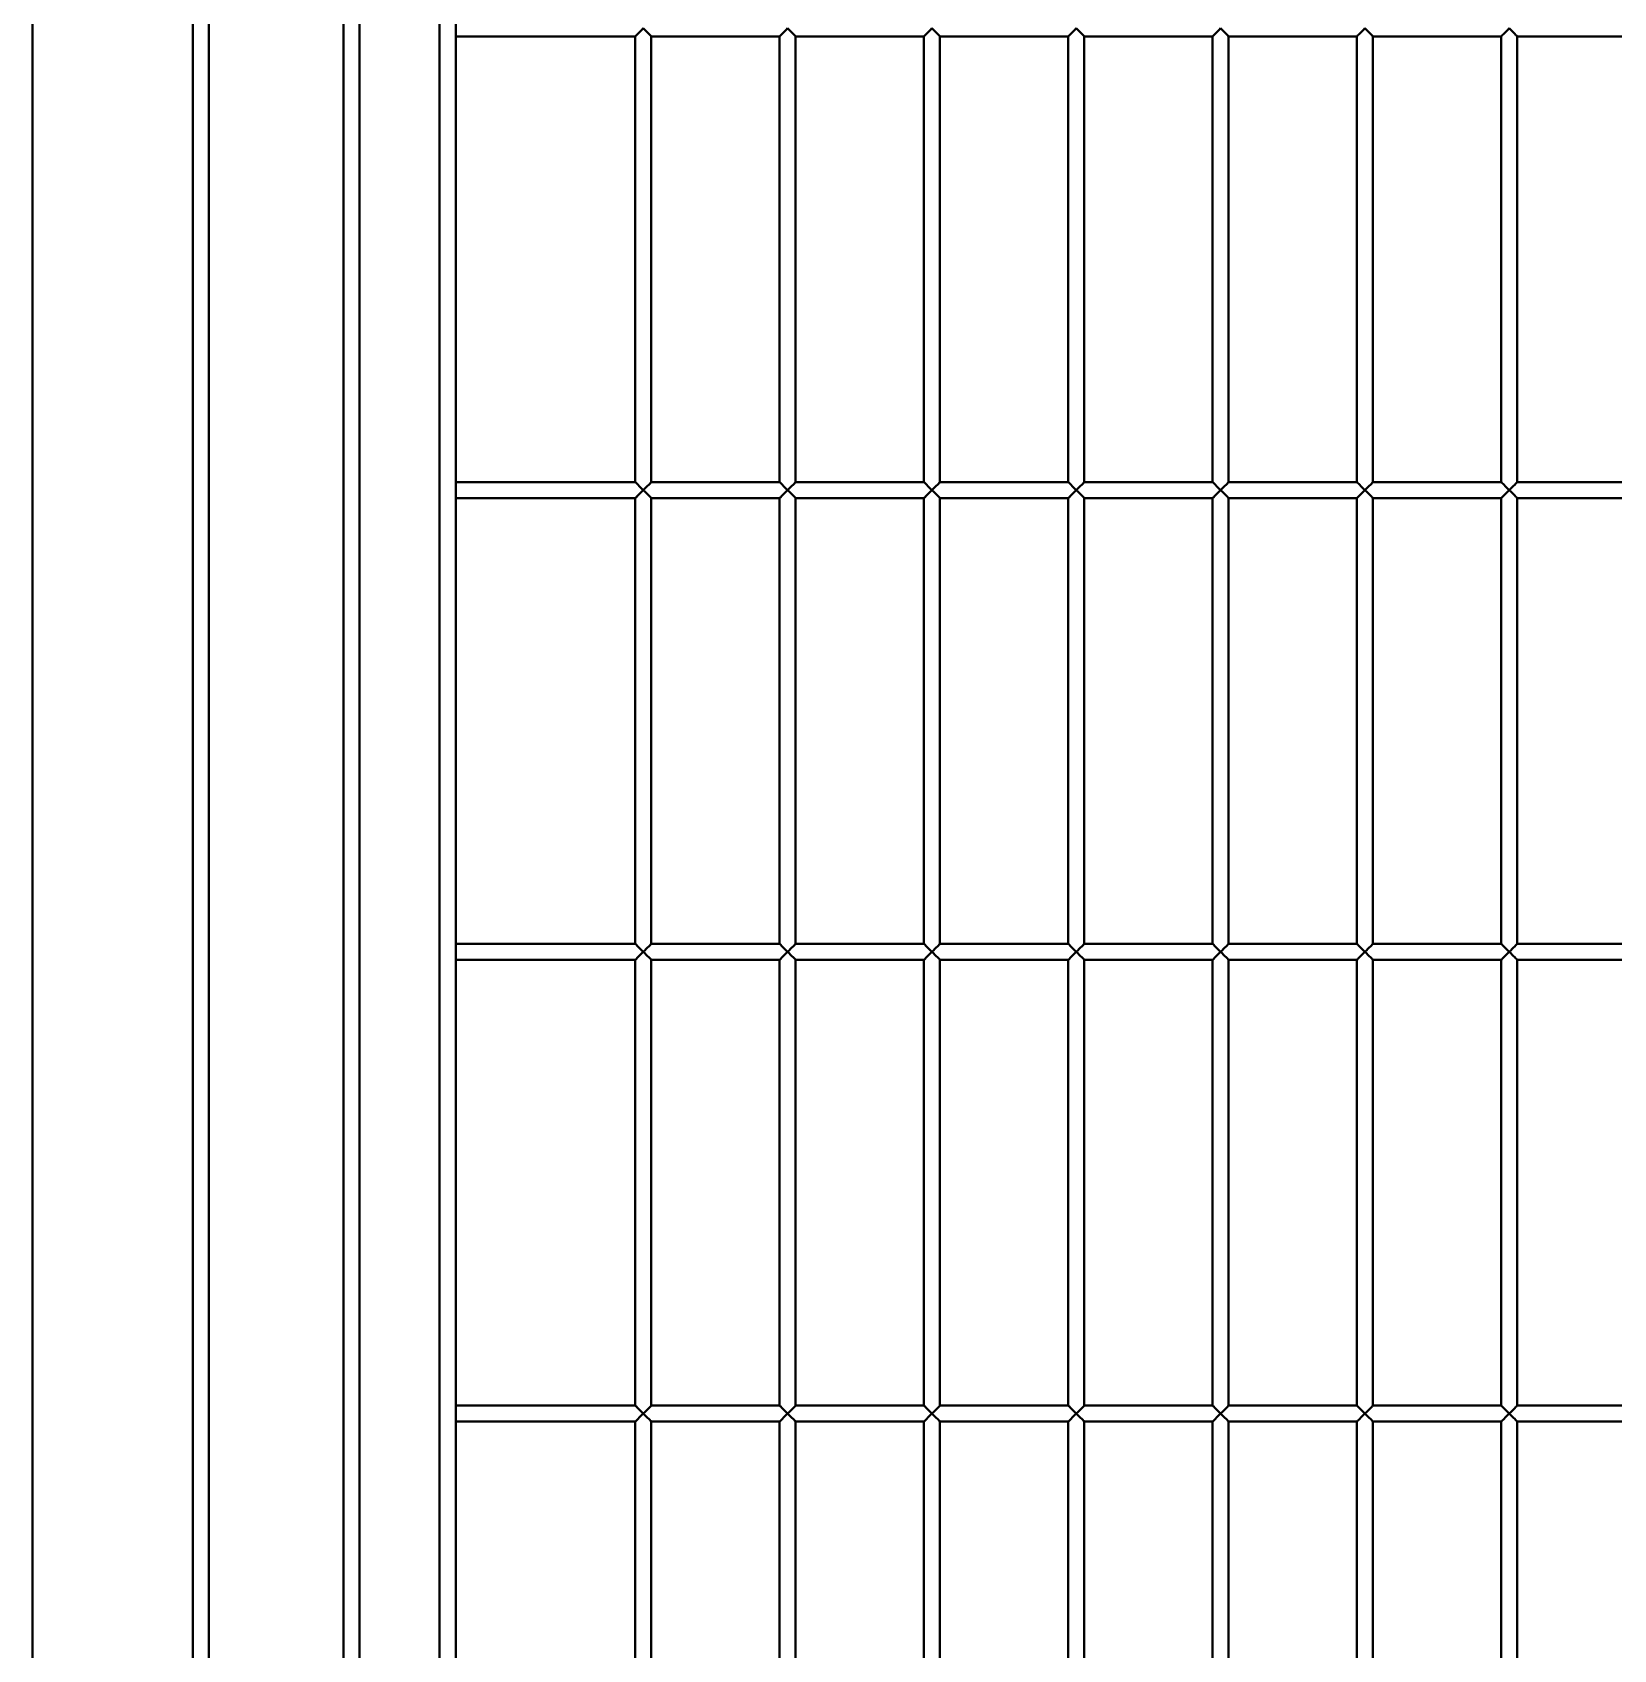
# Model space of a CAD drawing. Header units: millimetres. Extents: x 0 to 297, y 0 to 210.
# Drawn here: x 216.75 to 221.69, y 160.75 to 165.8 of the extents above; entities that cross this region are included whole.
import ezdxf

# ---------------------------------------------------------------- set-up
doc = ezdxf.new("R2010")
doc.units = ezdxf.units.MM
doc.layers.add('轮廓实线层', color=7, linetype='Continuous', lineweight=40)

msp = doc.modelspace()

# ---------------------------------------------------------------- linework, layer by layer
at = {"layer": '轮廓实线层', "color": 7, "linetype": 'Continuous', "lineweight": 40}
for p, q in [((216.7548, 175.7603), (216.7548, 155.7603)), ((217.2548, 155.7603), (217.2548, 175.7603)), ((217.3048, 175.7603), (217.3048, 155.7603)), ((217.7248, 156.7603), (217.7248, 174.7603)), ((217.7748, 174.7103), (217.7748, 156.8103)), ((218.0248, 157.0603), (218.0248, 174.4603)), ((218.0748, 174.4103), (218.0748, 157.1103)), ((218.0748, 165.7853), (218.6348, 165.7853)), ((218.6348, 165.7853), (218.6348, 164.3953)), ((218.6848, 164.3953), (218.6848, 165.7853)), ((218.6848, 165.7853), (219.0848, 165.7853)), ((219.0848, 165.7853), (219.0848, 164.3953)), ((219.1348, 164.3953), (219.1348, 165.7853)), ((219.1348, 165.7853), (219.5348, 165.7853)), ((219.5348, 165.7853), (219.5348, 164.3953)), ((219.5848, 164.3953), (219.5848, 165.7853)), ((219.5848, 165.7853), (219.9848, 165.7853)), ((219.9848, 165.7853), (219.9848, 164.3953)), ((220.0348, 164.3953), (220.0348, 165.7853)), ((220.0348, 165.7853), (220.4348, 165.7853)), ((220.4348, 165.7853), (220.4348, 164.3953)), ((220.4848, 164.3953), (220.4848, 165.7853)), ((220.4848, 165.7853), (220.8848, 165.7853)), ((220.8848, 165.7853), (220.8848, 164.3953)), ((220.9348, 164.3953), (220.9348, 165.7853)), ((220.9348, 165.7853), (221.3348, 165.7853)), ((221.3348, 165.7853), (221.3348, 164.3953)), ((221.3848, 164.3953), (221.3848, 165.7853)), ((221.3848, 165.7853), (221.7848, 165.7853)), ((218.6348, 164.3953), (218.0748, 164.3953)), ((219.0848, 164.3953), (218.6848, 164.3953)), ((219.5348, 164.3953), (219.1348, 164.3953)), ((219.9848, 164.3953), (219.5848, 164.3953)), ((220.4348, 164.3953), (220.0348, 164.3953)), ((220.8848, 164.3953), (220.4848, 164.3953)), ((221.3348, 164.3953), (220.9348, 164.3953)), ((221.7848, 164.3953), (221.3848, 164.3953)), ((218.0748, 164.3453), (218.6348, 164.3453)), ((218.6348, 164.3453), (218.6348, 162.9553)), ((218.6848, 162.9553), (218.6848, 164.3453)), ((218.6848, 164.3453), (219.0848, 164.3453)), ((219.0848, 164.3453), (219.0848, 162.9553)), ((219.1348, 162.9553), (219.1348, 164.3453)), ((219.1348, 164.3453), (219.5348, 164.3453)), ((219.5348, 164.3453), (219.5348, 162.9553)), ((219.5848, 162.9553), (219.5848, 164.3453)), ((219.5848, 164.3453), (219.9848, 164.3453)), ((219.9848, 164.3453), (219.9848, 162.9553)), ((220.0348, 162.9553), (220.0348, 164.3453)), ((220.0348, 164.3453), (220.4348, 164.3453)), ((220.4348, 164.3453), (220.4348, 162.9553)), ((220.4848, 162.9553), (220.4848, 164.3453)), ((220.4848, 164.3453), (220.8848, 164.3453)), ((220.8848, 164.3453), (220.8848, 162.9553)), ((220.9348, 162.9553), (220.9348, 164.3453)), ((220.9348, 164.3453), (221.3348, 164.3453)), ((221.3348, 164.3453), (221.3348, 162.9553)), ((221.3848, 162.9553), (221.3848, 164.3453)), ((221.3848, 164.3453), (221.7848, 164.3453)), ((218.6348, 162.9553), (218.0748, 162.9553)), ((219.0848, 162.9553), (218.6848, 162.9553)), ((219.5348, 162.9553), (219.1348, 162.9553)), ((219.9848, 162.9553), (219.5848, 162.9553)), ((220.4348, 162.9553), (220.0348, 162.9553)), ((220.8848, 162.9553), (220.4848, 162.9553)), ((221.3348, 162.9553), (220.9348, 162.9553)), ((221.7848, 162.9553), (221.3848, 162.9553)), ((218.0748, 162.9053), (218.6348, 162.9053)), ((218.6348, 162.9053), (218.6348, 161.5153)), ((218.6848, 161.5153), (218.6848, 162.9053)), ((218.6848, 162.9053), (219.0848, 162.9053)), ((219.0848, 162.9053), (219.0848, 161.5153)), ((219.1348, 161.5153), (219.1348, 162.9053)), ((219.1348, 162.9053), (219.5348, 162.9053)), ((219.5348, 162.9053), (219.5348, 161.5153)), ((219.5848, 161.5153), (219.5848, 162.9053)), ((219.5848, 162.9053), (219.9848, 162.9053)), ((219.9848, 162.9053), (219.9848, 161.5153)), ((220.0348, 161.5153), (220.0348, 162.9053)), ((220.0348, 162.9053), (220.4348, 162.9053)), ((220.4348, 162.9053), (220.4348, 161.5153)), ((220.4848, 161.5153), (220.4848, 162.9053)), ((220.4848, 162.9053), (220.8848, 162.9053)), ((220.8848, 162.9053), (220.8848, 161.5153)), ((220.9348, 161.5153), (220.9348, 162.9053)), ((220.9348, 162.9053), (221.3348, 162.9053)), ((221.3348, 162.9053), (221.3348, 161.5153)), ((221.3848, 161.5153), (221.3848, 162.9053)), ((221.3848, 162.9053), (221.7848, 162.9053)), ((218.6348, 161.5153), (218.0748, 161.5153)), ((219.0848, 161.5153), (218.6848, 161.5153)), ((219.5348, 161.5153), (219.1348, 161.5153)), ((219.9848, 161.5153), (219.5848, 161.5153)), ((220.4348, 161.5153), (220.0348, 161.5153)), ((220.8848, 161.5153), (220.4848, 161.5153)), ((221.3348, 161.5153), (220.9348, 161.5153)), ((221.7848, 161.5153), (221.3848, 161.5153)), ((218.0748, 161.4653), (218.6348, 161.4653)), ((218.6348, 161.4653), (218.6348, 160.0753)), ((218.6848, 160.0753), (218.6848, 161.4653)), ((218.6848, 161.4653), (219.0848, 161.4653)), ((219.0848, 161.4653), (219.0848, 160.0753)), ((219.1348, 160.0753), (219.1348, 161.4653)), ((219.1348, 161.4653), (219.5348, 161.4653)), ((219.5348, 161.4653), (219.5348, 160.0753)), ((219.5848, 160.0753), (219.5848, 161.4653)), ((219.5848, 161.4653), (219.9848, 161.4653)), ((219.9848, 161.4653), (219.9848, 160.0753)), ((220.0348, 160.0753), (220.0348, 161.4653)), ((220.0348, 161.4653), (220.4348, 161.4653)), ((220.4348, 161.4653), (220.4348, 160.0753)), ((220.4848, 160.0753), (220.4848, 161.4653)), ((220.4848, 161.4653), (220.8848, 161.4653)), ((220.8848, 161.4653), (220.8848, 160.0753)), ((220.9348, 160.0753), (220.9348, 161.4653)), ((220.9348, 161.4653), (221.3348, 161.4653)), ((221.3348, 161.4653), (221.3348, 160.0753)), ((221.3848, 160.0753), (221.3848, 161.4653)), ((221.3848, 161.4653), (221.7848, 161.4653))]:
    msp.add_line(p, q, dxfattribs=at)
at = {"layer": '轮廓实线层', "color": 7, "linetype": 'Continuous', "lineweight": 40, "flags": 128}
for points in [[(218.6598, 165.8103), (218.6555, 165.8059), (218.6513, 165.8017), (218.6473, 165.7978), (218.6438, 165.7942), (218.6407, 165.7911), (218.6382, 165.7886), (218.6363, 165.7868), (218.6352, 165.7856), (218.6348, 165.7853)], [(218.6848, 165.7853), (218.6847, 165.7854), (218.6839, 165.7862), (218.6822, 165.7879), (218.6798, 165.7903), (218.6767, 165.7934), (218.673, 165.7971), (218.6689, 165.8012), (218.6644, 165.8057), (218.6598, 165.8103)], [(219.1098, 165.8103), (219.1055, 165.8059), (219.1013, 165.8017), (219.0973, 165.7978), (219.0938, 165.7942), (219.0907, 165.7911), (219.0882, 165.7886), (219.0863, 165.7868), (219.0852, 165.7856), (219.0848, 165.7853)], [(219.1348, 165.7853), (219.1347, 165.7854), (219.1339, 165.7862), (219.1322, 165.7879), (219.1298, 165.7903), (219.1267, 165.7934), (219.123, 165.7971), (219.1189, 165.8012), (219.1144, 165.8057), (219.1098, 165.8103)], [(219.5598, 165.8103), (219.5555, 165.8059), (219.5513, 165.8017), (219.5473, 165.7978), (219.5438, 165.7942), (219.5407, 165.7911), (219.5382, 165.7886), (219.5363, 165.7868), (219.5352, 165.7856), (219.5348, 165.7853)], [(219.5848, 165.7853), (219.5847, 165.7854), (219.5839, 165.7862), (219.5822, 165.7879), (219.5798, 165.7903), (219.5767, 165.7934), (219.573, 165.7971), (219.5689, 165.8012), (219.5644, 165.8057), (219.5598, 165.8103)], [(220.0098, 165.8103), (220.0055, 165.8059), (220.0013, 165.8017), (219.9973, 165.7978), (219.9938, 165.7942), (219.9907, 165.7911), (219.9882, 165.7886), (219.9863, 165.7868), (219.9852, 165.7856), (219.9848, 165.7853)], [(220.0348, 165.7853), (220.0347, 165.7854), (220.0339, 165.7862), (220.0322, 165.7879), (220.0298, 165.7903), (220.0267, 165.7934), (220.023, 165.7971), (220.0189, 165.8012), (220.0144, 165.8057), (220.0098, 165.8103)], [(220.4598, 165.8103), (220.4555, 165.8059), (220.4513, 165.8017), (220.4473, 165.7978), (220.4438, 165.7942), (220.4407, 165.7911), (220.4382, 165.7886), (220.4363, 165.7868), (220.4352, 165.7856), (220.4348, 165.7853)], [(220.4848, 165.7853), (220.4847, 165.7854), (220.4839, 165.7862), (220.4822, 165.7879), (220.4798, 165.7903), (220.4767, 165.7934), (220.473, 165.7971), (220.4689, 165.8012), (220.4644, 165.8057), (220.4598, 165.8103)], [(220.9098, 165.8103), (220.9055, 165.8059), (220.9013, 165.8017), (220.8973, 165.7978), (220.8938, 165.7942), (220.8907, 165.7911), (220.8882, 165.7886), (220.8863, 165.7868), (220.8852, 165.7856), (220.8848, 165.7853)], [(220.9348, 165.7853), (220.9347, 165.7854), (220.9339, 165.7862), (220.9322, 165.7879), (220.9298, 165.7903), (220.9267, 165.7934), (220.923, 165.7971), (220.9189, 165.8012), (220.9144, 165.8057), (220.9098, 165.8103)], [(221.3598, 165.8103), (221.3555, 165.8059), (221.3513, 165.8017), (221.3473, 165.7978), (221.3438, 165.7942), (221.3407, 165.7911), (221.3382, 165.7886), (221.3363, 165.7868), (221.3352, 165.7856), (221.3348, 165.7853)], [(221.3848, 165.7853), (221.3847, 165.7854), (221.3839, 165.7862), (221.3822, 165.7879), (221.3798, 165.7903), (221.3767, 165.7934), (221.373, 165.7971), (221.3689, 165.8012), (221.3644, 165.8057), (221.3598, 165.8103)], [(218.6348, 164.3953), (218.6352, 164.3949), (218.6363, 164.3938), (218.6382, 164.3919), (218.6407, 164.3894), (218.6438, 164.3863), (218.6473, 164.3828), (218.6513, 164.3788), (218.6555, 164.3746), (218.6598, 164.3703)], [(218.6598, 164.3703), (218.6644, 164.3749), (218.6689, 164.3793), (218.673, 164.3834), (218.6767, 164.3871), (218.6798, 164.3902), (218.6822, 164.3926), (218.6839, 164.3943), (218.6847, 164.3952), (218.6848, 164.3953)], [(219.0848, 164.3953), (219.0852, 164.3949), (219.0863, 164.3938), (219.0882, 164.3919), (219.0907, 164.3894), (219.0938, 164.3863), (219.0973, 164.3828), (219.1013, 164.3788), (219.1055, 164.3746), (219.1098, 164.3703)], [(219.1098, 164.3703), (219.1144, 164.3749), (219.1189, 164.3793), (219.123, 164.3834), (219.1267, 164.3871), (219.1298, 164.3902), (219.1322, 164.3926), (219.1339, 164.3943), (219.1347, 164.3952), (219.1348, 164.3953)], [(219.5348, 164.3953), (219.5352, 164.3949), (219.5363, 164.3938), (219.5382, 164.3919), (219.5407, 164.3894), (219.5438, 164.3863), (219.5473, 164.3828), (219.5513, 164.3788), (219.5555, 164.3746), (219.5598, 164.3703)], [(219.5598, 164.3703), (219.5644, 164.3749), (219.5689, 164.3793), (219.573, 164.3834), (219.5767, 164.3871), (219.5798, 164.3902), (219.5822, 164.3926), (219.5839, 164.3943), (219.5847, 164.3952), (219.5848, 164.3953)], [(219.9848, 164.3953), (219.9852, 164.3949), (219.9863, 164.3938), (219.9882, 164.3919), (219.9907, 164.3894), (219.9938, 164.3863), (219.9973, 164.3828), (220.0013, 164.3788), (220.0055, 164.3746), (220.0098, 164.3703)], [(220.0098, 164.3703), (220.0144, 164.3749), (220.0189, 164.3793), (220.023, 164.3834), (220.0267, 164.3871), (220.0298, 164.3902), (220.0322, 164.3926), (220.0339, 164.3943), (220.0347, 164.3952), (220.0348, 164.3953)], [(220.4348, 164.3953), (220.4352, 164.3949), (220.4363, 164.3938), (220.4382, 164.3919), (220.4407, 164.3894), (220.4438, 164.3863), (220.4473, 164.3828), (220.4513, 164.3788), (220.4555, 164.3746), (220.4598, 164.3703)], [(220.4598, 164.3703), (220.4644, 164.3749), (220.4689, 164.3793), (220.473, 164.3834), (220.4767, 164.3871), (220.4798, 164.3902), (220.4822, 164.3926), (220.4839, 164.3943), (220.4847, 164.3952), (220.4848, 164.3953)], [(220.8848, 164.3953), (220.8852, 164.3949), (220.8863, 164.3938), (220.8882, 164.3919), (220.8907, 164.3894), (220.8938, 164.3863), (220.8973, 164.3828), (220.9013, 164.3788), (220.9055, 164.3746), (220.9098, 164.3703)], [(220.9098, 164.3703), (220.9144, 164.3749), (220.9189, 164.3793), (220.923, 164.3834), (220.9267, 164.3871), (220.9298, 164.3902), (220.9322, 164.3926), (220.9339, 164.3943), (220.9347, 164.3952), (220.9348, 164.3953)], [(221.3348, 164.3953), (221.3352, 164.3949), (221.3363, 164.3938), (221.3382, 164.3919), (221.3407, 164.3894), (221.3438, 164.3863), (221.3473, 164.3828), (221.3513, 164.3788), (221.3555, 164.3746), (221.3598, 164.3703)], [(221.3598, 164.3703), (221.3644, 164.3749), (221.3689, 164.3793), (221.373, 164.3834), (221.3767, 164.3871), (221.3798, 164.3902), (221.3822, 164.3926), (221.3839, 164.3943), (221.3847, 164.3952), (221.3848, 164.3953)], [(218.6598, 164.3703), (218.6555, 164.3659), (218.6513, 164.3617), (218.6473, 164.3578), (218.6438, 164.3542), (218.6407, 164.3511), (218.6382, 164.3486), (218.6363, 164.3468), (218.6352, 164.3456), (218.6348, 164.3453)], [(218.6848, 164.3453), (218.6847, 164.3454), (218.6839, 164.3462), (218.6822, 164.3479), (218.6798, 164.3503), (218.6767, 164.3534), (218.673, 164.3571), (218.6689, 164.3612), (218.6644, 164.3657), (218.6598, 164.3703)], [(219.1098, 164.3703), (219.1055, 164.3659), (219.1013, 164.3617), (219.0973, 164.3578), (219.0938, 164.3542), (219.0907, 164.3511), (219.0882, 164.3486), (219.0863, 164.3468), (219.0852, 164.3456), (219.0848, 164.3453)], [(219.1348, 164.3453), (219.1347, 164.3454), (219.1339, 164.3462), (219.1322, 164.3479), (219.1298, 164.3503), (219.1267, 164.3534), (219.123, 164.3571), (219.1189, 164.3612), (219.1144, 164.3657), (219.1098, 164.3703)], [(219.5598, 164.3703), (219.5555, 164.3659), (219.5513, 164.3617), (219.5473, 164.3578), (219.5438, 164.3542), (219.5407, 164.3511), (219.5382, 164.3486), (219.5363, 164.3468), (219.5352, 164.3456), (219.5348, 164.3453)], [(219.5848, 164.3453), (219.5847, 164.3454), (219.5839, 164.3462), (219.5822, 164.3479), (219.5798, 164.3503), (219.5767, 164.3534), (219.573, 164.3571), (219.5689, 164.3612), (219.5644, 164.3657), (219.5598, 164.3703)], [(220.0098, 164.3703), (220.0055, 164.3659), (220.0013, 164.3617), (219.9973, 164.3578), (219.9938, 164.3542), (219.9907, 164.3511), (219.9882, 164.3486), (219.9863, 164.3468), (219.9852, 164.3456), (219.9848, 164.3453)], [(220.0348, 164.3453), (220.0347, 164.3454), (220.0339, 164.3462), (220.0322, 164.3479), (220.0298, 164.3503), (220.0267, 164.3534), (220.023, 164.3571), (220.0189, 164.3612), (220.0144, 164.3657), (220.0098, 164.3703)], [(220.4598, 164.3703), (220.4555, 164.3659), (220.4513, 164.3617), (220.4473, 164.3578), (220.4438, 164.3542), (220.4407, 164.3511), (220.4382, 164.3486), (220.4363, 164.3468), (220.4352, 164.3456), (220.4348, 164.3453)], [(220.4848, 164.3453), (220.4847, 164.3454), (220.4839, 164.3462), (220.4822, 164.3479), (220.4798, 164.3503), (220.4767, 164.3534), (220.473, 164.3571), (220.4689, 164.3612), (220.4644, 164.3657), (220.4598, 164.3703)], [(220.9098, 164.3703), (220.9055, 164.3659), (220.9013, 164.3617), (220.8973, 164.3578), (220.8938, 164.3542), (220.8907, 164.3511), (220.8882, 164.3486), (220.8863, 164.3468), (220.8852, 164.3456), (220.8848, 164.3453)], [(220.9348, 164.3453), (220.9347, 164.3454), (220.9339, 164.3462), (220.9322, 164.3479), (220.9298, 164.3503), (220.9267, 164.3534), (220.923, 164.3571), (220.9189, 164.3612), (220.9144, 164.3657), (220.9098, 164.3703)], [(221.3598, 164.3703), (221.3555, 164.3659), (221.3513, 164.3617), (221.3473, 164.3578), (221.3438, 164.3542), (221.3407, 164.3511), (221.3382, 164.3486), (221.3363, 164.3468), (221.3352, 164.3456), (221.3348, 164.3453)], [(221.3848, 164.3453), (221.3847, 164.3454), (221.3839, 164.3462), (221.3822, 164.3479), (221.3798, 164.3503), (221.3767, 164.3534), (221.373, 164.3571), (221.3689, 164.3612), (221.3644, 164.3657), (221.3598, 164.3703)], [(218.6348, 162.9553), (218.6352, 162.9549), (218.6363, 162.9538), (218.6382, 162.9519), (218.6407, 162.9494), (218.6438, 162.9463), (218.6473, 162.9428), (218.6513, 162.9388), (218.6555, 162.9346), (218.6598, 162.9303)], [(218.6598, 162.9303), (218.6555, 162.9259), (218.6513, 162.9217), (218.6473, 162.9178), (218.6438, 162.9142), (218.6407, 162.9111), (218.6382, 162.9086), (218.6363, 162.9068), (218.6352, 162.9056), (218.6348, 162.9053)], [(218.6598, 162.9303), (218.6644, 162.9349), (218.6689, 162.9393), (218.673, 162.9434), (218.6767, 162.9471), (218.6798, 162.9502), (218.6822, 162.9526), (218.6839, 162.9543), (218.6847, 162.9552), (218.6848, 162.9553)], [(218.6848, 162.9053), (218.6847, 162.9054), (218.6839, 162.9062), (218.6822, 162.9079), (218.6798, 162.9103), (218.6767, 162.9134), (218.673, 162.9171), (218.6689, 162.9212), (218.6644, 162.9257), (218.6598, 162.9303)], [(219.0848, 162.9553), (219.0852, 162.9549), (219.0863, 162.9538), (219.0882, 162.9519), (219.0907, 162.9494), (219.0938, 162.9463), (219.0973, 162.9428), (219.1013, 162.9388), (219.1055, 162.9346), (219.1098, 162.9303)], [(219.1098, 162.9303), (219.1055, 162.9259), (219.1013, 162.9217), (219.0973, 162.9178), (219.0938, 162.9142), (219.0907, 162.9111), (219.0882, 162.9086), (219.0863, 162.9068), (219.0852, 162.9056), (219.0848, 162.9053)], [(219.1098, 162.9303), (219.1144, 162.9349), (219.1189, 162.9393), (219.123, 162.9434), (219.1267, 162.9471), (219.1298, 162.9502), (219.1322, 162.9526), (219.1339, 162.9543), (219.1347, 162.9552), (219.1348, 162.9553)], [(219.1348, 162.9053), (219.1347, 162.9054), (219.1339, 162.9062), (219.1322, 162.9079), (219.1298, 162.9103), (219.1267, 162.9134), (219.123, 162.9171), (219.1189, 162.9212), (219.1144, 162.9257), (219.1098, 162.9303)], [(219.5348, 162.9553), (219.5352, 162.9549), (219.5363, 162.9538), (219.5382, 162.9519), (219.5407, 162.9494), (219.5438, 162.9463), (219.5473, 162.9428), (219.5513, 162.9388), (219.5555, 162.9346), (219.5598, 162.9303)], [(219.5598, 162.9303), (219.5555, 162.9259), (219.5513, 162.9217), (219.5473, 162.9178), (219.5438, 162.9142), (219.5407, 162.9111), (219.5382, 162.9086), (219.5363, 162.9068), (219.5352, 162.9056), (219.5348, 162.9053)], [(219.5598, 162.9303), (219.5644, 162.9349), (219.5689, 162.9393), (219.573, 162.9434), (219.5767, 162.9471), (219.5798, 162.9502), (219.5822, 162.9526), (219.5839, 162.9543), (219.5847, 162.9552), (219.5848, 162.9553)], [(219.5848, 162.9053), (219.5847, 162.9054), (219.5839, 162.9062), (219.5822, 162.9079), (219.5798, 162.9103), (219.5767, 162.9134), (219.573, 162.9171), (219.5689, 162.9212), (219.5644, 162.9257), (219.5598, 162.9303)], [(219.9848, 162.9553), (219.9852, 162.9549), (219.9863, 162.9538), (219.9882, 162.9519), (219.9907, 162.9494), (219.9938, 162.9463), (219.9973, 162.9428), (220.0013, 162.9388), (220.0055, 162.9346), (220.0098, 162.9303)], [(220.0098, 162.9303), (220.0055, 162.9259), (220.0013, 162.9217), (219.9973, 162.9178), (219.9938, 162.9142), (219.9907, 162.9111), (219.9882, 162.9086), (219.9863, 162.9068), (219.9852, 162.9056), (219.9848, 162.9053)], [(220.0098, 162.9303), (220.0144, 162.9349), (220.0189, 162.9393), (220.023, 162.9434), (220.0267, 162.9471), (220.0298, 162.9502), (220.0322, 162.9526), (220.0339, 162.9543), (220.0347, 162.9552), (220.0348, 162.9553)], [(220.0348, 162.9053), (220.0347, 162.9054), (220.0339, 162.9062), (220.0322, 162.9079), (220.0298, 162.9103), (220.0267, 162.9134), (220.023, 162.9171), (220.0189, 162.9212), (220.0144, 162.9257), (220.0098, 162.9303)], [(220.4348, 162.9553), (220.4352, 162.9549), (220.4363, 162.9538), (220.4382, 162.9519), (220.4407, 162.9494), (220.4438, 162.9463), (220.4473, 162.9428), (220.4513, 162.9388), (220.4555, 162.9346), (220.4598, 162.9303)], [(220.4598, 162.9303), (220.4555, 162.9259), (220.4513, 162.9217), (220.4473, 162.9178), (220.4438, 162.9142), (220.4407, 162.9111), (220.4382, 162.9086), (220.4363, 162.9068), (220.4352, 162.9056), (220.4348, 162.9053)], [(220.4598, 162.9303), (220.4644, 162.9349), (220.4689, 162.9393), (220.473, 162.9434), (220.4767, 162.9471), (220.4798, 162.9502), (220.4822, 162.9526), (220.4839, 162.9543), (220.4847, 162.9552), (220.4848, 162.9553)], [(220.4848, 162.9053), (220.4847, 162.9054), (220.4839, 162.9062), (220.4822, 162.9079), (220.4798, 162.9103), (220.4767, 162.9134), (220.473, 162.9171), (220.4689, 162.9212), (220.4644, 162.9257), (220.4598, 162.9303)], [(220.8848, 162.9553), (220.8852, 162.9549), (220.8863, 162.9538), (220.8882, 162.9519), (220.8907, 162.9494), (220.8938, 162.9463), (220.8973, 162.9428), (220.9013, 162.9388), (220.9055, 162.9346), (220.9098, 162.9303)], [(220.9098, 162.9303), (220.9055, 162.9259), (220.9013, 162.9217), (220.8973, 162.9178), (220.8938, 162.9142), (220.8907, 162.9111), (220.8882, 162.9086), (220.8863, 162.9068), (220.8852, 162.9056), (220.8848, 162.9053)], [(220.9098, 162.9303), (220.9144, 162.9349), (220.9189, 162.9393), (220.923, 162.9434), (220.9267, 162.9471), (220.9298, 162.9502), (220.9322, 162.9526), (220.9339, 162.9543), (220.9347, 162.9552), (220.9348, 162.9553)], [(220.9348, 162.9053), (220.9347, 162.9054), (220.9339, 162.9062), (220.9322, 162.9079), (220.9298, 162.9103), (220.9267, 162.9134), (220.923, 162.9171), (220.9189, 162.9212), (220.9144, 162.9257), (220.9098, 162.9303)], [(221.3348, 162.9553), (221.3352, 162.9549), (221.3363, 162.9538), (221.3382, 162.9519), (221.3407, 162.9494), (221.3438, 162.9463), (221.3473, 162.9428), (221.3513, 162.9388), (221.3555, 162.9346), (221.3598, 162.9303)], [(221.3598, 162.9303), (221.3555, 162.9259), (221.3513, 162.9217), (221.3473, 162.9178), (221.3438, 162.9142), (221.3407, 162.9111), (221.3382, 162.9086), (221.3363, 162.9068), (221.3352, 162.9056), (221.3348, 162.9053)], [(221.3598, 162.9303), (221.3644, 162.9349), (221.3689, 162.9393), (221.373, 162.9434), (221.3767, 162.9471), (221.3798, 162.9502), (221.3822, 162.9526), (221.3839, 162.9543), (221.3847, 162.9552), (221.3848, 162.9553)], [(221.3848, 162.9053), (221.3847, 162.9054), (221.3839, 162.9062), (221.3822, 162.9079), (221.3798, 162.9103), (221.3767, 162.9134), (221.373, 162.9171), (221.3689, 162.9212), (221.3644, 162.9257), (221.3598, 162.9303)], [(218.6348, 161.5153), (218.6352, 161.5149), (218.6363, 161.5138), (218.6382, 161.5119), (218.6407, 161.5094), (218.6438, 161.5063), (218.6473, 161.5028), (218.6513, 161.4988), (218.6555, 161.4946), (218.6598, 161.4903)], [(218.6598, 161.4903), (218.6644, 161.4949), (218.6689, 161.4993), (218.673, 161.5034), (218.6767, 161.5071), (218.6798, 161.5102), (218.6822, 161.5126), (218.6839, 161.5143), (218.6847, 161.5152), (218.6848, 161.5153)], [(219.0848, 161.5153), (219.0852, 161.5149), (219.0863, 161.5138), (219.0882, 161.5119), (219.0907, 161.5094), (219.0938, 161.5063), (219.0973, 161.5028), (219.1013, 161.4988), (219.1055, 161.4946), (219.1098, 161.4903)], [(219.1098, 161.4903), (219.1144, 161.4949), (219.1189, 161.4993), (219.123, 161.5034), (219.1267, 161.5071), (219.1298, 161.5102), (219.1322, 161.5126), (219.1339, 161.5143), (219.1347, 161.5152), (219.1348, 161.5153)], [(219.5348, 161.5153), (219.5352, 161.5149), (219.5363, 161.5138), (219.5382, 161.5119), (219.5407, 161.5094), (219.5438, 161.5063), (219.5473, 161.5028), (219.5513, 161.4988), (219.5555, 161.4946), (219.5598, 161.4903)], [(219.5598, 161.4903), (219.5644, 161.4949), (219.5689, 161.4993), (219.573, 161.5034), (219.5767, 161.5071), (219.5798, 161.5102), (219.5822, 161.5126), (219.5839, 161.5143), (219.5847, 161.5152), (219.5848, 161.5153)], [(219.9848, 161.5153), (219.9852, 161.5149), (219.9863, 161.5138), (219.9882, 161.5119), (219.9907, 161.5094), (219.9938, 161.5063), (219.9973, 161.5028), (220.0013, 161.4988), (220.0055, 161.4946), (220.0098, 161.4903)], [(220.0098, 161.4903), (220.0144, 161.4949), (220.0189, 161.4993), (220.023, 161.5034), (220.0267, 161.5071), (220.0298, 161.5102), (220.0322, 161.5126), (220.0339, 161.5143), (220.0347, 161.5152), (220.0348, 161.5153)], [(220.4348, 161.5153), (220.4352, 161.5149), (220.4363, 161.5138), (220.4382, 161.5119), (220.4407, 161.5094), (220.4438, 161.5063), (220.4473, 161.5028), (220.4513, 161.4988), (220.4555, 161.4946), (220.4598, 161.4903)], [(220.4598, 161.4903), (220.4644, 161.4949), (220.4689, 161.4993), (220.473, 161.5034), (220.4767, 161.5071), (220.4798, 161.5102), (220.4822, 161.5126), (220.4839, 161.5143), (220.4847, 161.5152), (220.4848, 161.5153)], [(220.8848, 161.5153), (220.8852, 161.5149), (220.8863, 161.5138), (220.8882, 161.5119), (220.8907, 161.5094), (220.8938, 161.5063), (220.8973, 161.5028), (220.9013, 161.4988), (220.9055, 161.4946), (220.9098, 161.4903)], [(220.9098, 161.4903), (220.9144, 161.4949), (220.9189, 161.4993), (220.923, 161.5034), (220.9267, 161.5071), (220.9298, 161.5102), (220.9322, 161.5126), (220.9339, 161.5143), (220.9347, 161.5152), (220.9348, 161.5153)], [(221.3348, 161.5153), (221.3352, 161.5149), (221.3363, 161.5138), (221.3382, 161.5119), (221.3407, 161.5094), (221.3438, 161.5063), (221.3473, 161.5028), (221.3513, 161.4988), (221.3555, 161.4946), (221.3598, 161.4903)], [(221.3598, 161.4903), (221.3644, 161.4949), (221.3689, 161.4993), (221.373, 161.5034), (221.3767, 161.5071), (221.3798, 161.5102), (221.3822, 161.5126), (221.3839, 161.5143), (221.3847, 161.5152), (221.3848, 161.5153)], [(218.6598, 161.4903), (218.6555, 161.4859), (218.6513, 161.4817), (218.6473, 161.4778), (218.6438, 161.4742), (218.6407, 161.4711), (218.6382, 161.4686), (218.6363, 161.4668), (218.6352, 161.4656), (218.6348, 161.4653)], [(218.6848, 161.4653), (218.6847, 161.4654), (218.6839, 161.4662), (218.6822, 161.4679), (218.6798, 161.4703), (218.6767, 161.4734), (218.673, 161.4771), (218.6689, 161.4812), (218.6644, 161.4857), (218.6598, 161.4903)], [(219.1098, 161.4903), (219.1055, 161.4859), (219.1013, 161.4817), (219.0973, 161.4778), (219.0938, 161.4742), (219.0907, 161.4711), (219.0882, 161.4686), (219.0863, 161.4668), (219.0852, 161.4656), (219.0848, 161.4653)], [(219.1348, 161.4653), (219.1347, 161.4654), (219.1339, 161.4662), (219.1322, 161.4679), (219.1298, 161.4703), (219.1267, 161.4734), (219.123, 161.4771), (219.1189, 161.4812), (219.1144, 161.4857), (219.1098, 161.4903)], [(219.5598, 161.4903), (219.5555, 161.4859), (219.5513, 161.4817), (219.5473, 161.4778), (219.5438, 161.4742), (219.5407, 161.4711), (219.5382, 161.4686), (219.5363, 161.4668), (219.5352, 161.4656), (219.5348, 161.4653)], [(219.5848, 161.4653), (219.5847, 161.4654), (219.5839, 161.4662), (219.5822, 161.4679), (219.5798, 161.4703), (219.5767, 161.4734), (219.573, 161.4771), (219.5689, 161.4812), (219.5644, 161.4857), (219.5598, 161.4903)], [(220.0098, 161.4903), (220.0055, 161.4859), (220.0013, 161.4817), (219.9973, 161.4778), (219.9938, 161.4742), (219.9907, 161.4711), (219.9882, 161.4686), (219.9863, 161.4668), (219.9852, 161.4656), (219.9848, 161.4653)], [(220.0348, 161.4653), (220.0347, 161.4654), (220.0339, 161.4662), (220.0322, 161.4679), (220.0298, 161.4703), (220.0267, 161.4734), (220.023, 161.4771), (220.0189, 161.4812), (220.0144, 161.4857), (220.0098, 161.4903)], [(220.4598, 161.4903), (220.4555, 161.4859), (220.4513, 161.4817), (220.4473, 161.4778), (220.4438, 161.4742), (220.4407, 161.4711), (220.4382, 161.4686), (220.4363, 161.4668), (220.4352, 161.4656), (220.4348, 161.4653)], [(220.4848, 161.4653), (220.4847, 161.4654), (220.4839, 161.4662), (220.4822, 161.4679), (220.4798, 161.4703), (220.4767, 161.4734), (220.473, 161.4771), (220.4689, 161.4812), (220.4644, 161.4857), (220.4598, 161.4903)], [(220.9098, 161.4903), (220.9055, 161.4859), (220.9013, 161.4817), (220.8973, 161.4778), (220.8938, 161.4742), (220.8907, 161.4711), (220.8882, 161.4686), (220.8863, 161.4668), (220.8852, 161.4656), (220.8848, 161.4653)], [(220.9348, 161.4653), (220.9347, 161.4654), (220.9339, 161.4662), (220.9322, 161.4679), (220.9298, 161.4703), (220.9267, 161.4734), (220.923, 161.4771), (220.9189, 161.4812), (220.9144, 161.4857), (220.9098, 161.4903)], [(221.3598, 161.4903), (221.3555, 161.4859), (221.3513, 161.4817), (221.3473, 161.4778), (221.3438, 161.4742), (221.3407, 161.4711), (221.3382, 161.4686), (221.3363, 161.4668), (221.3352, 161.4656), (221.3348, 161.4653)], [(221.3848, 161.4653), (221.3847, 161.4654), (221.3839, 161.4662), (221.3822, 161.4679), (221.3798, 161.4703), (221.3767, 161.4734), (221.373, 161.4771), (221.3689, 161.4812), (221.3644, 161.4857), (221.3598, 161.4903)]]:
    msp.add_lwpolyline(points, dxfattribs=at)

doc.saveas('drawing.dxf')
